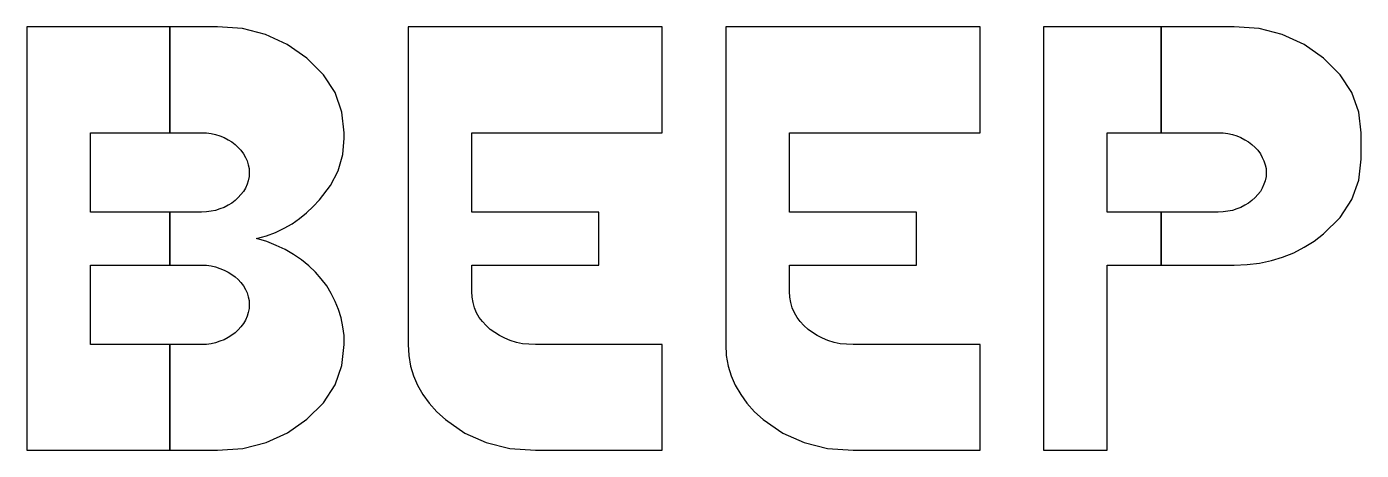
# Model space of a CAD drawing. Extents: x 0 to 1.71, y 0 to 0.54.
import ezdxf

# ---------------------------------------------------------------- set-up
doc = ezdxf.new("R2010")
doc.units = 0
doc.layers.get('0').update_dxf_attribs({"linetype": 'CONTINUOUS'})

msp = doc.modelspace()

# ---------------------------------------------------------------- linework, layer by layer
at = {"color": 0}
for points in [[(0, 0.5413), (0, -0.0001), (0.183, -0.0001), (0.183, 0.1351), (0.0816, 0.1351), (0.0816, 0.2365), (0.183, 0.2365), (0.183, 0.3045), (0.0816, 0.3045), (0.0816, 0.4059), (0.183, 0.4059), (0.183, 0.5413), (0, 0.5413)], [(0.183, 0.5413), (0.183, 0.4059), (0.2236, 0.4059), (0.2299, 0.4056), (0.2358, 0.4049), (0.2413, 0.4035), (0.2469, 0.4017), (0.2524, 0.3997), (0.2576, 0.3969), (0.2622, 0.394), (0.2667, 0.3906), (0.2705, 0.3871), (0.274, 0.3834), (0.2771, 0.3789), (0.2798, 0.3743), (0.282, 0.3697), (0.2833, 0.365), (0.2844, 0.3601), (0.2847, 0.3549), (0.2844, 0.3497), (0.2833, 0.3445), (0.282, 0.34), (0.2798, 0.335), (0.2771, 0.3309), (0.274, 0.3268), (0.2705, 0.3229), (0.2667, 0.3191), (0.2622, 0.3159), (0.2576, 0.3132), (0.2524, 0.3104), (0.2469, 0.3084), (0.2413, 0.3066), (0.2358, 0.3055), (0.2299, 0.3049), (0.2236, 0.3045), (0.183, 0.3045), (0.183, 0.2365), (0.2236, 0.2365), (0.2299, 0.2365), (0.2358, 0.2355), (0.2413, 0.2343), (0.2469, 0.2323), (0.2524, 0.2303), (0.2576, 0.2278), (0.2622, 0.2247), (0.2667, 0.2216), (0.2705, 0.2181), (0.274, 0.2142), (0.2771, 0.21), (0.2798, 0.2056), (0.282, 0.2011), (0.2833, 0.1961), (0.2844, 0.1914), (0.2847, 0.1865), (0.2844, 0.1813), (0.2833, 0.1761), (0.282, 0.1712), (0.2798, 0.1663), (0.2771, 0.1618), (0.274, 0.1577), (0.2705, 0.1539), (0.2667, 0.15), (0.2622, 0.1469), (0.2576, 0.144), (0.2524, 0.1413), (0.2469, 0.1393), (0.2413, 0.1375), (0.2358, 0.1361), (0.2299, 0.1351), (0.2236, 0.1351), (0.183, 0.1351), (0.183, -0.0001), (0.2441, -0.0001), (0.2764, 0.0024), (0.3063, 0.0098), (0.3337, 0.0222), (0.3583, 0.0399), (0.3795, 0.0607), (0.3944, 0.0837), (0.4031, 0.1083), (0.4062, 0.1351), (0.4059, 0.1465), (0.4045, 0.1579), (0.4021, 0.1691), (0.3986, 0.1799), (0.3944, 0.1903), (0.3896, 0.2004), (0.3837, 0.21), (0.3767, 0.2191), (0.3695, 0.2278), (0.3608, 0.2358), (0.3514, 0.2434), (0.3413, 0.2504), (0.3306, 0.2566), (0.3191, 0.2618), (0.307, 0.2667), (0.2941, 0.2705), (0.3066, 0.274), (0.3184, 0.2785), (0.3292, 0.2837), (0.3396, 0.2896), (0.349, 0.2962), (0.358, 0.3035), (0.3666, 0.3115), (0.3747, 0.3201), (0.3886, 0.3382), (0.3983, 0.3573), (0.4042, 0.3778), (0.4062, 0.399), (0.4062, 0.4059), (0.4031, 0.4322), (0.3944, 0.4573), (0.3795, 0.4799), (0.3583, 0.5011), (0.333, 0.5188), (0.3056, 0.5312), (0.276, 0.5389), (0.2441, 0.5413), (0.183, 0.5413)], [(0.4878, 0.5413), (0.4878, 0.1351), (0.4886, 0.1212), (0.491, 0.1076), (0.4945, 0.0952), (0.5, 0.083), (0.5066, 0.0711), (0.5149, 0.0601), (0.5246, 0.0493), (0.5358, 0.0393), (0.5604, 0.0219), (0.5878, 0.0098), (0.6181, 0.0024), (0.6507, -0.0001), (0.8128, -0.0001), (0.8128, 0.1351), (0.6507, 0.1351), (0.6424, 0.1354), (0.634, 0.1361), (0.6264, 0.1379), (0.6184, 0.1403), (0.6114, 0.1431), (0.6049, 0.1465), (0.5986, 0.1504), (0.5927, 0.1545), (0.5875, 0.1594), (0.583, 0.1646), (0.5788, 0.1698), (0.5754, 0.1757), (0.5729, 0.1822), (0.5709, 0.1889), (0.5698, 0.1955), (0.5694, 0.2028), (0.5694, 0.2365), (0.7319, 0.2365), (0.7319, 0.3045), (0.5694, 0.3045), (0.5694, 0.4059), (0.8128, 0.4059), (0.8128, 0.5413), (0.4878, 0.5413)], [(0.8941, 0.5413), (0.8941, 0.1351), (0.8948, 0.1212), (0.8972, 0.1076), (0.901, 0.0952), (0.9062, 0.083), (0.9132, 0.0711), (0.9212, 0.0601), (0.9309, 0.0493), (0.942, 0.0393), (0.967, 0.0219), (0.9945, 0.0098), (1.0243, 0.0024), (1.057, -0.0001), (1.2195, -0.0001), (1.2195, 0.1351), (1.057, 0.1351), (1.0486, 0.1354), (1.0403, 0.1361), (1.0327, 0.1379), (1.0246, 0.1403), (1.0177, 0.1431), (1.0111, 0.1465), (1.0049, 0.1504), (0.9993, 0.1545), (0.9941, 0.1594), (0.9893, 0.1646), (0.9854, 0.1698), (0.9819, 0.1757), (0.9792, 0.1822), (0.9774, 0.1889), (0.976, 0.1955), (0.9757, 0.2028), (0.9757, 0.2365), (1.1382, 0.2365), (1.1382, 0.3045), (0.9757, 0.3045), (0.9757, 0.4059), (1.2195, 0.4059), (1.2195, 0.5413), (0.8941, 0.5413)], [(1.3003, 0.5413), (1.3003, -0.0001), (1.3819, -0.0001), (1.3819, 0.2365), (1.4511, 0.2365), (1.4511, 0.3045), (1.3819, 0.3045), (1.3819, 0.4059), (1.4511, 0.4059), (1.4511, 0.5413), (1.3003, 0.5413)], [(1.4511, 0.5413), (1.4511, 0.4059), (1.524, 0.4059), (1.5302, 0.4056), (1.5361, 0.4049), (1.542, 0.4035), (1.5476, 0.4017), (1.5528, 0.3997), (1.558, 0.3969), (1.5628, 0.394), (1.567, 0.3906), (1.5712, 0.3871), (1.5747, 0.3834), (1.5778, 0.3789), (1.5802, 0.3743), (1.5823, 0.3697), (1.584, 0.365), (1.5851, 0.3601), (1.5854, 0.3549), (1.5851, 0.3497), (1.584, 0.3445), (1.5823, 0.34), (1.5802, 0.335), (1.5778, 0.3309), (1.5747, 0.3268), (1.5712, 0.3229), (1.567, 0.3191), (1.5628, 0.3159), (1.558, 0.3132), (1.5528, 0.3104), (1.5476, 0.3084), (1.542, 0.3066), (1.5361, 0.3055), (1.5302, 0.3049), (1.524, 0.3045), (1.4511, 0.3045), (1.4511, 0.2365), (1.5444, 0.2365), (1.5608, 0.2372), (1.5767, 0.2393), (1.592, 0.2424), (1.6062, 0.2469), (1.6205, 0.2524), (1.6337, 0.2594), (1.6465, 0.2673), (1.6587, 0.2767), (1.6799, 0.2976), (1.6948, 0.3205), (1.7038, 0.3452), (1.7069, 0.3719), (1.7069, 0.4059), (1.7038, 0.4322), (1.6948, 0.4573), (1.6799, 0.4799), (1.6587, 0.5011), (1.6337, 0.5188), (1.6059, 0.5312), (1.5764, 0.5389), (1.5444, 0.5413), (1.4511, 0.5413)]]:
    msp.add_lwpolyline(points, close=True, dxfattribs=at)

doc.saveas('drawing.dxf')
